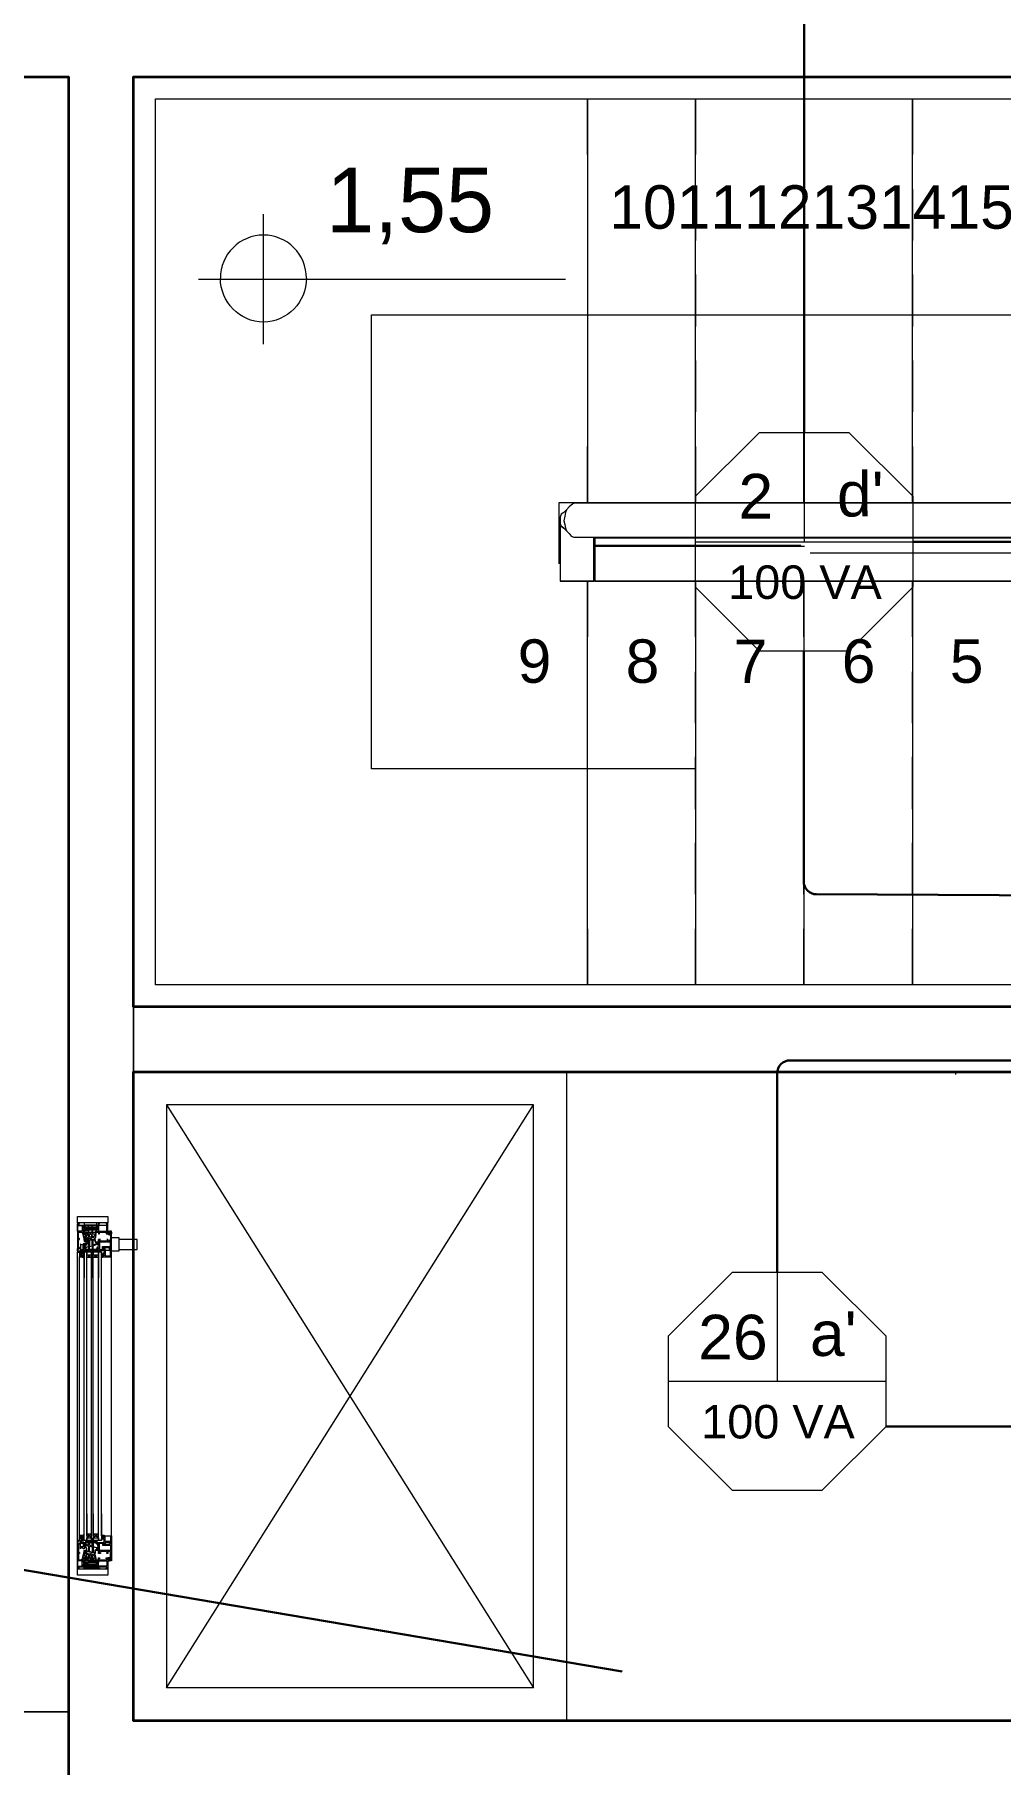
# Model space of a CAD drawing. Header units: millimetres. Extents: x -3501 to 2443, y -1417 to 2787.
# Drawn here: x -454.9 to -231.7, y 438.8 to 838.7 of the extents above; entities that cross this region are included whole.
import ezdxf

# ---------------------------------------------------------------- set-up
doc = ezdxf.new("R2010")
doc.units = ezdxf.units.MM
for name, color, linetype, lineweight in [('Eletroduto', 160, 'Continuous', 30), ('Pontos Elétricos', 1, 'Continuous', 20), ('TXT e CIRCUITOS', 7, 'Continuous', 30)]:
    doc.layers.add(name, color=color, linetype=linetype, lineweight=lineweight)
doc.layers.add('PDF_Geometry', color=7, linetype='Continuous')
doc.layers.add('Texto', color=7, linetype='Continuous')
doc.styles.add('estilo2', font='arial.ttf', dxfattribs={"height": 60})
doc.styles.add('PDF Arial', font='arial.ttf')
doc.styles.add('PDF Bahnschrift', font='bahnschrift.ttf')
doc.styles.add('txt 2mm', font='arial.ttf', dxfattribs={"height": 100})

# ---------------------------------------------------------------- blocks, each defined once
blk = doc.blocks.new('cx luz oct')
at = {"ltscale": 3}
blk.add_line((43508.7, 29483.7), (43508.7, 29288.7), dxfattribs=at)
blk.add_lwpolyline([(43589.5, 29093.7), (43703.7, 29207.9), (43703.7, 29369.5), (43589.5, 29483.7), (43428, 29483.7), (43313.7, 29369.5), (43313.7, 29207.9), (43428, 29093.7)], close=True, dxfattribs=at)
blk.add_lwpolyline([(43313.7, 29288.7), (43703.7, 29288.7)], dxfattribs=at)

msp = doc.modelspace()

# ---------------------------------------------------------------- linework, layer by layer
at = {"layer": 'Eletroduto'}
msp.add_lwpolyline([(-277.07, 746.67), (-277.07, 888.21), (-309.18, 929.98)], dxfattribs=at)
for points in [[(-122.08, 803.67), (-122.08, 724.5, -0.414214), (-125.08, 721.5), (-251.89, 721.5)], [(-77.27, 638.96), (-274.19, 640, -0.412664), (-277.17, 643), (-277.17, 696.32)], [(-258.14, 517), (-93.49, 517), (-9.99, 517, 0.34811), (-7.07, 519.31), (17.93, 625.7)], [(-283.31, 552.6), (-283.31, 598.61, -0.414214), (-280.31, 601.61), (-194.75, 601.61)]]:
    msp.add_lwpolyline(points, format="xyb", dxfattribs=at)
at = {"layer": 'PDF_Geometry', "lineweight": 35}
for points in [[(-512.1, 903.93), (-512.1, 844.04), (-512.1, 829.01), (-447.12, 829.01), (-447.12, 448.91), (-447.12, 434.09), (-142.15, 434.09), (-142.15, -165.91), (-127.12, -165.91), (37.96, -165.91), (37.96, -150.88), (-127.12, -150.88), (-127.12, 434.09), (372.77, 434.09), (372.77, -150.88), (332.77, -150.88), (317.96, -150.88), (317.96, -202.95), (317.96, -215.86), (374.89, -215.86), (387.8, -215.86), (387.8, -165.91), (387.8, -70.88)], [(387.8, 401.5), (387.8, 535.47), (372.77, 535.47), (372.77, 448.91), (37.96, 448.91), (37.96, 469.22), (22.93, 469.22), (22.93, 448.91), (-127.12, 448.91), (-127.12, 469.22), (-142.15, 469.22), (-142.15, 448.91), (-432.1, 448.91), (-432.1, 598.96), (-142.15, 598.96), (-142.15, 539.28), (-127.12, 539.28), (-127.12, 613.99), (-142.15, 613.99), (-432.1, 613.99), (-432.1, 829.01), (-106.8, 829.01), (-106.8, 844.04)]]:
    msp.add_lwpolyline(points, dxfattribs=at)
at = {"layer": 'PDF_Geometry', "color": 253, "lineweight": 18, "true_color": 0xaaaaaa}
for points in [[(-127.12, 829.01), (-127.12, 613.99), (-127.12, 598.96), (-142.15, 598.96), (-432.1, 598.96), (-432.1, 613.99), (-432.1, 598.96), (-432.1, 448.91), (-142.15, 448.91), (-142.15, 598.96), (-142.15, 448.91), (-432.1, 448.91), (-432.1, 598.96), (-142.15, 598.96)], [(-432.1, 613.99), (-127.12, 613.99), (-432.1, 613.99)]]:
    msp.add_lwpolyline(points, dxfattribs=at)
at = {"layer": 'PDF_Geometry', "lineweight": 18}
for points in [[(-127.12, 829.01), (-355.9, 829.01), (-432.1, 829.01), (-432.1, 636)], [(-227.02, 619.07), (-251.99, 619.07), (-277.17, 619.07), (-302.15, 619.07), (-323.31, 619.07), (-427.02, 619.07), (-427.02, 823.93), (-355.9, 823.93), (-327.12, 823.93), (-302.15, 823.93), (-277.17, 823.93), (-251.99, 823.93), (-227.02, 823.93)], [(-327.12, 811.02), (-327.12, 823.93), (-327.12, 730.6), (-327.12, 743.51)], [(-302.15, 743.51), (-302.15, 730.6), (-302.15, 823.93), (-302.15, 811.02)], [(-277.17, 743.51), (-277.17, 730.6), (-277.17, 823.93), (-277.17, 811.02)], [(-275.69, 718.96), (-127.12, 718.96), (-127.12, 724.04), (-126.7, 724.04), (-126.7, 729.12), (-127.12, 729.12), (-127.12, 823.93), (-127.12, 730.6)], [(-251.99, 743.51), (-251.99, 730.6), (-251.99, 823.93), (-251.99, 811.02)], [(-327.12, 802.98), (-327.12, 791.13)], [(-302.15, 802.98), (-302.15, 791.13)], [(-277.17, 802.98), (-277.17, 791.13)], [(-251.99, 802.98), (-251.99, 791.13)], [(-327.12, 783.3), (-327.12, 771.23)], [(-302.15, 783.3), (-302.15, 771.23)], [(-277.17, 783.3), (-277.17, 771.23)], [(-251.99, 783.3), (-251.99, 771.23)], [(-302.15, 669.01), (-327.12, 669.01), (-377.07, 669.01), (-377.07, 773.99), (-327.12, 773.99), (-302.15, 773.99), (-277.17, 773.99), (-251.99, 773.99), (-227.02, 773.99), (-202.04, 773.99), (-177.07, 773.99), (-152.1, 773.99), (-127.12, 773.99), (-52.2, 773.99)], [(-327.12, 763.4), (-327.12, 751.55)], [(-302.15, 763.4), (-302.15, 751.55)], [(-277.17, 763.4), (-277.17, 751.55)], [(-251.99, 763.4), (-251.99, 751.55)], [(-333.68, 716.42), (-333.68, 730.6), (-127.12, 730.6), (-127.12, 722.35), (-325.43, 722.35), (-325.43, 716.42)], [(-331.99, 728.91), (-332.62, 728.27), (-333.26, 727.85), (-333.47, 727.21), (-333.47, 726.37)], [(-127.12, 730.39), (-329.45, 730.39), (-330.3, 730.39), (-330.93, 729.96), (-331.35, 729.54), (-331.99, 728.91), (-332.2, 728.27), (-332.41, 727.43), (-332.62, 726.37), (-332.41, 725.52), (-332.2, 724.67), (-331.99, 724.04), (-331.35, 723.4), (-330.93, 722.77), (-330.3, 722.56), (-329.45, 722.56), (-127.12, 722.56)], [(-331.99, 724.04), (-332.62, 724.67), (-333.26, 725.1), (-333.47, 725.73), (-333.47, 726.37), (-333.47, 725.73), (-333.26, 725.1), (-332.62, 724.67), (-331.99, 724.04), (-332.62, 724.67), (-333.26, 725.1), (-333.47, 725.73), (-333.47, 726.37), (-333.47, 712.4)], [(-276.96, 720.44), (-325.43, 720.44), (-325.43, 720.02), (-325.43, 719.59), (-325.43, 718.96), (-325.43, 718.32), (-325.43, 717.48), (-325.43, 716.42), (-325.43, 715.57), (-325.43, 714.73), (-325.43, 714.09), (-325.43, 713.46), (-325.43, 712.82), (-325.43, 712.61), (-325.43, 712.4), (-127.12, 712.4), (-327.12, 712.4)], [(-325.64, 712.4), (-325.64, 722.56)], [(-277.81, 720.65), (-325.43, 720.65)], [(-327.12, 631.98), (-327.12, 619.07), (-327.12, 712.4), (-327.12, 699.49)], [(-302.15, 699.49), (-302.15, 712.4), (-302.15, 619.07), (-302.15, 631.98)], [(-277.17, 699.49), (-277.17, 712.4), (-277.17, 619.07), (-277.17, 631.98)], [(-251.99, 699.49), (-251.99, 712.4), (-251.99, 619.07), (-251.99, 631.98)], [(-327.12, 679.59), (-327.12, 691.45)], [(-302.15, 679.59), (-302.15, 691.45)], [(-277.17, 679.59), (-277.17, 691.45)], [(-251.99, 679.59), (-251.99, 691.45)], [(-327.12, 659.7), (-327.12, 671.76)], [(-302.15, 659.7), (-302.15, 671.76)], [(-277.17, 659.7), (-277.17, 671.76)], [(-251.99, 659.7), (-251.99, 671.76)], [(-327.12, 640.02), (-327.12, 651.87)], [(-302.15, 640.02), (-302.15, 651.87)], [(-277.17, 640.02), (-277.17, 651.87)], [(-251.99, 640.02), (-251.99, 651.87)], [(-432.1, 613.99), (-323.31, 613.99), (-127.12, 613.99), (-127.12, 619.07), (-152.1, 619.07), (-152.1, 631.98)], [(-308.29, 598.96), (-432.1, 598.96), (-331.99, 598.96), (-331.99, 448.91), (-432.1, 448.91), (-432.1, 530.6)], [(-269.98, 598.75), (-309.13, 598.75)], [(-265.75, 598.96), (-265.75, 598.75), (-265.75, 598.96), (-270.83, 598.96)], [(-242.04, 598.96), (-242.04, 598.32)], [(-424.48, 591.34), (-424.48, 456.53), (-339.61, 591.34), (-424.48, 591.34), (-339.61, 456.53), (-424.48, 456.53)], [(-339.61, 456.53), (-339.61, 591.34)], [(-444.16, 561.92), (-444.16, 561.92)], [(-443.31, 563.62), (-440.77, 563.62)], [(-437.81, 561.92), (-437.81, 561.92)], [(-437.81, 561.5), (-437.81, 561.5)], [(-437.6, 562.13), (-437.6, 562.13)], [(-437.6, 561.92), (-437.6, 561.92)], [(-437.6, 561.92), (-437.6, 561.92)], [(-437.6, 561.71), (-437.39, 561.71), (-437.6, 561.71)], [(-437.6, 561.5), (-437.6, 561.5)], [(-437.6, 561.5), (-437.6, 561.5)], [(-437.6, 561.29), (-437.6, 561.29)], [(-435.48, 557.9), (-431.25, 557.9), (-431.25, 560.23), (-435.48, 560.23)], [(-445.01, 490.6), (-445.01, 557.27)], [(-444.58, 491.66), (-444.58, 556.21)], [(-444.16, 556.63), (-443.95, 556.63), (-444.16, 556.63)], [(-442.89, 551.34), (-442.89, 557.27), (-443.52, 557.27), (-443.52, 551.34)], [(-443.52, 491.66), (-443.52, 556.21)], [(-443.1, 559.81), (-443.1, 559.81)], [(-443.1, 557.69), (-440.77, 557.69)], [(-441.83, 556), (-442.89, 556), (-442.89, 556.63), (-441.83, 556.63), (-441.83, 556), (-442.89, 556.63), (-441.83, 556.63), (-442.89, 556)], [(-442.89, 491.66), (-442.89, 556.21)], [(-442.25, 558.54), (-442.25, 558.54)], [(-442.25, 557.9), (-442.25, 557.9)], [(-441.41, 551.34), (-441.41, 557.27), (-441.83, 557.27), (-441.83, 551.34)], [(-441.83, 491.66), (-441.83, 556.21)], [(-441.62, 558.75), (-441.62, 558.75)], [(-441.62, 557.9), (-441.62, 557.9)], [(-440.14, 556), (-441.41, 556), (-441.41, 556.63), (-440.14, 556.63), (-440.14, 556), (-441.41, 556.63), (-440.14, 556.63), (-441.41, 556)], [(-441.41, 491.66), (-441.41, 556.21)], [(-439.5, 551.34), (-439.5, 557.27), (-440.14, 557.27), (-440.14, 551.34)], [(-440.14, 491.66), (-440.14, 556.21)], [(-439.5, 557.27), (-439.5, 557.27)], [(-439.5, 557.27), (-439.5, 557.27)], [(-439.5, 556.21), (-439.5, 556.21)], [(-439.5, 556.21), (-439.5, 556.21)], [(-439.5, 491.66), (-439.5, 556.21)], [(-439.29, 556.63), (-439.29, 556.63)], [(-439.29, 556.42), (-439.29, 556.42)], [(-439.29, 556.21), (-439.29, 556.21)], [(-439.08, 556.21), (-439.08, 556.21)], [(-438.87, 557.69), (-438.87, 557.69)], [(-438.87, 556.21), (-438.87, 556.21)], [(-438.87, 556.21), (-438.87, 556.21)], [(-437.17, 491.66), (-437.17, 556.21)], [(-442.89, 496.74), (-442.89, 490.6), (-443.52, 490.6), (-443.52, 496.74)], [(-441.41, 496.74), (-441.41, 490.6), (-441.83, 490.6), (-441.83, 496.74)], [(-439.5, 496.74), (-439.5, 490.6), (-440.14, 490.6), (-440.14, 496.74)], [(-441.83, 492.08), (-442.89, 492.08), (-442.89, 491.23), (-441.83, 491.23), (-441.83, 492.08), (-442.89, 491.23), (-441.83, 491.23), (-442.89, 492.08)], [(-440.14, 492.08), (-441.41, 492.08), (-441.41, 491.23), (-440.14, 491.23), (-440.14, 492.08), (-441.41, 491.23), (-440.14, 491.23), (-441.41, 492.08)], [(-444.16, 490.81), (-444.37, 490.81), (-444.16, 490.81)], [(-443.1, 490.18), (-440.77, 490.18)], [(-443.1, 488.27), (-443.1, 488.27)], [(-442.25, 489.54), (-442.25, 489.54)], [(-441.62, 489.33), (-441.62, 489.33)], [(-439.5, 491.87), (-439.5, 491.87)], [(-439.5, 491.87), (-439.5, 491.87)], [(-439.5, 491.87), (-439.5, 491.87)], [(-439.5, 490.81), (-439.5, 490.81)], [(-439.5, 490.81), (-439.5, 490.81)], [(-439.29, 491.66), (-439.29, 491.66)], [(-439.29, 491.66), (-439.29, 491.66)], [(-439.29, 491.45), (-439.29, 491.45)], [(-439.08, 491.66), (-439.08, 491.66)], [(-438.87, 491.87), (-438.87, 491.87)], [(-438.87, 491.66), (-438.87, 491.66)], [(-438.87, 490.18), (-438.87, 490.18)], [(-438.87, 489.96), (-438.87, 489.96)], [(-444.16, 486.16), (-444.16, 486.16)], [(-443.31, 484.46), (-440.77, 484.46)], [(-437.6, 486.16), (-437.6, 485.94), (-437.6, 486.16), (-437.39, 486.16), (-437.39, 486.37), (-437.39, 486.58), (-437.39, 486.37), (-437.6, 486.37), (-437.6, 486.58), (-437.81, 486.58), (-438.02, 486.58), (-438.02, 486.16), (-437.81, 485.94), (-437.6, 485.94)], [(-437.81, 486.58), (-437.81, 486.58)], [(-437.81, 486.16), (-437.81, 486.16)], [(-437.6, 486.58), (-437.6, 486.58)], [(-437.6, 486.58), (-437.6, 486.58)], [(-437.6, 486.58), (-437.6, 486.58)], [(-437.6, 485.94), (-437.6, 485.94)], [(-437.6, 485.94), (-437.6, 485.94)], [(-173.68, 434.09), (-447.12, 434.09), (-447.12, 431.98), (-447.12, 430.92), (-447.12, 430.07), (-447.12, 451.02), (-861.94, 451.02), (-447.12, 451.02)], [(-305.75, 448.91), (-142.15, 448.91)]]:
    msp.add_lwpolyline(points, dxfattribs=at)
for points in [[(-333.47, 712.4), (-333.26, 712.4), (-332.62, 712.4), (-331.99, 712.4), (-331.35, 712.4), (-330.51, 712.4), (-329.45, 712.4), (-328.6, 712.4), (-327.76, 712.4), (-327.12, 712.4), (-326.49, 712.4), (-325.85, 712.4), (-325.64, 712.4), (-325.85, 712.4), (-326.49, 712.4), (-327.12, 712.4), (-327.76, 712.4), (-328.6, 712.4), (-329.45, 712.4), (-330.51, 712.4), (-331.35, 712.4), (-331.99, 712.4), (-332.62, 712.4), (-333.26, 712.4)], [(-444.79, 561.92), (-443.52, 561.92), (-443.52, 562.13), (-443.74, 562.13), (-443.74, 562.56), (-443.52, 562.56), (-443.52, 562.77), (-443.52, 562.98), (-443.74, 562.98), (-443.74, 563.4), (-443.52, 563.19), (-443.52, 563.4), (-445.01, 563.4), (-445.01, 563.83), (-444.58, 563.83), (-444.79, 564.04), (-445.01, 564.04), (-445.01, 557.27), (-444.58, 557.27), (-444.58, 557.48), (-444.79, 557.48), (-445.01, 557.48), (-445.01, 558.11), (-444.79, 558.11), (-444.79, 557.9), (-444.58, 558.11), (-444.58, 558.32), (-444.79, 558.32), (-444.79, 560.23), (-444.58, 560.23), (-444.58, 560.44), (-444.79, 560.44), (-444.79, 561.5)], [(-440.56, 563.62), (-440.56, 564.04), (-440.77, 564.04), (-443.31, 564.04), (-443.52, 564.04), (-443.52, 563.62), (-443.31, 563.4), (-440.77, 563.4)], [(-440.14, 561.92), (-440.14, 561.5), (-439.93, 561.5), (-439.93, 561.71), (-440.14, 561.71), (-440.14, 561.92), (-439.08, 561.92), (-438.23, 561.92), (-438.23, 561.71), (-438.44, 561.71), (-438.44, 561.5), (-438.02, 561.5), (-438.02, 564.04), (-438.44, 564.04), (-438.44, 563.83), (-438.23, 563.83), (-438.23, 563.4), (-439.08, 563.4), (-440.14, 563.4), (-440.14, 563.83), (-439.93, 563.83), (-439.93, 564.04), (-440.14, 564.04), (-440.14, 563.4), (-440.56, 563.4), (-440.56, 563.19), (-440.35, 563.19), (-440.35, 563.4), (-440.14, 563.4), (-440.14, 562.98), (-440.35, 562.98), (-440.56, 562.98), (-440.56, 562.77), (-440.35, 562.77), (-440.56, 562.56), (-440.35, 562.56), (-440.14, 562.56), (-440.14, 562.13), (-440.35, 562.13), (-440.56, 562.13), (-440.56, 561.92)], [(-444.79, 562.13), (-445.01, 562.13), (-445.01, 563.4), (-444.79, 563.4), (-443.95, 563.4), (-443.95, 562.13)], [(-442.89, 559.81), (-442.89, 560.02), (-443.1, 560.23), (-443.1, 560.02), (-443.1, 559.81), (-443.1, 560.44), (-442.89, 561.29), (-442.68, 561.29), (-442.68, 561.5), (-442.89, 561.5), (-442.89, 561.71), (-442.89, 561.92), (-443.1, 561.92), (-443.31, 561.71), (-443.31, 561.5), (-443.1, 561.5), (-443.52, 561.5), (-443.74, 561.5), (-443.95, 561.92), (-444.16, 561.92), (-443.95, 561.92), (-443.52, 560.02), (-443.52, 559.81), (-443.1, 559.59)], [(-443.52, 562.98), (-443.74, 562.98), (-443.74, 563.19), (-443.74, 563.4), (-443.52, 563.19), (-443.31, 563.4), (-440.77, 563.4), (-440.56, 563.19), (-440.35, 563.19), (-440.35, 563.4), (-440.14, 563.19), (-440.14, 562.98), (-440.35, 562.98), (-440.56, 562.98)], [(-443.52, 562.56), (-443.74, 562.56), (-443.74, 562.13), (-443.52, 562.13), (-443.31, 561.92), (-443.31, 561.5), (-443.1, 561.5), (-443.31, 561.5), (-443.31, 561.92), (-442.89, 561.92), (-442.89, 561.5), (-442.68, 561.5), (-442.47, 561.5), (-442.68, 561.5), (-442.68, 561.92), (-440.77, 561.92), (-440.77, 561.5), (-440.98, 561.5), (-440.77, 561.5), (-440.77, 561.92), (-440.56, 562.13), (-440.35, 562.13), (-440.14, 562.13), (-440.14, 562.56), (-440.35, 562.56), (-440.56, 562.56)], [(-443.74, 561.29), (-443.74, 560.86), (-443.52, 560.86), (-443.31, 560.65), (-443.1, 561.29), (-443.31, 561.29)], [(-440.56, 562.77), (-440.56, 562.56), (-440.77, 562.56), (-443.31, 562.56), (-443.52, 562.56), (-443.52, 562.77), (-443.31, 562.98), (-440.77, 562.98)], [(-443.31, 560.44), (-443.31, 559.81), (-443.31, 560.02), (-443.52, 560.02), (-443.52, 560.44), (-443.52, 560.65)], [(-442.89, 559.38), (-443.1, 558.96), (-443.31, 558.96), (-443.52, 558.96), (-443.52, 558.11), (-443.52, 557.9), (-443.31, 558.11), (-443.1, 558.11), (-443.1, 557.9), (-443.1, 557.69), (-440.77, 557.69), (-440.56, 557.9), (-440.56, 558.11), (-440.35, 558.11), (-440.35, 557.9), (-440.14, 557.9), (-440.14, 558.11), (-440.14, 558.32), (-440.35, 558.32), (-440.56, 558.32), (-440.56, 558.11), (-440.77, 557.9), (-441.41, 557.9), (-441.41, 558.75), (-440.35, 559.17), (-440.14, 558.96), (-440.14, 559.17), (-440.14, 559.38), (-440.35, 559.38), (-440.56, 559.38), (-440.56, 559.59), (-440.77, 559.59), (-440.98, 559.81), (-440.98, 560.23), (-442.89, 560.02), (-442.89, 559.81)], [(-442.47, 563.4), (-443.31, 563.4), (-443.31, 563.19), (-443.31, 562.98), (-442.47, 562.98), (-442.47, 563.19)], [(-442.47, 562.13), (-442.47, 561.92), (-443.31, 561.92), (-443.31, 562.13), (-443.31, 562.35), (-442.47, 562.35)], [(-442.47, 559.81), (-442.47, 560.02), (-442.89, 559.81), (-442.89, 559.38), (-442.89, 559.17), (-443.1, 558.75), (-443.31, 558.54), (-443.31, 558.32), (-442.47, 558.54)], [(-440.98, 561.5), (-440.77, 561.29), (-440.98, 560.44), (-441.2, 560.44), (-441.2, 560.65), (-441.83, 560.65), (-441.83, 560.44), (-442.04, 560.44), (-442.04, 560.23), (-442.04, 560.44), (-443.1, 560.23), (-443.1, 560.44), (-442.68, 560.65), (-442.47, 560.65), (-442.47, 561.08), (-442.68, 561.29), (-442.68, 561.5), (-442.25, 561.5), (-442.04, 561.5), (-442.04, 561.92), (-441.83, 561.92), (-441.83, 561.71), (-441.41, 561.71), (-441.41, 561.92), (-441.2, 561.92), (-440.98, 561.92), (-440.77, 561.71), (-440.77, 561.5)], [(-443.1, 561.71), (-443.1, 561.5), (-442.89, 561.5), (-442.89, 561.71)], [(-441.62, 563.19), (-441.62, 562.98), (-442.47, 562.98), (-442.47, 563.19), (-442.47, 563.4), (-441.62, 563.4)], [(-441.62, 562.35), (-442.47, 562.35), (-442.47, 562.13), (-442.47, 561.92), (-441.62, 561.92), (-441.62, 562.13)], [(-442.04, 561.5), (-441.83, 561.29), (-441.83, 560.86), (-442.25, 560.65), (-442.25, 560.86), (-442.25, 561.08), (-442.25, 561.29)], [(-442.25, 558.75), (-442.25, 558.54), (-441.62, 558.75), (-441.62, 558.96), (-441.62, 560.02), (-442.25, 560.02), (-442.25, 559.81)], [(-441.62, 563.4), (-441.41, 563.4), (-440.77, 563.4), (-440.56, 563.19), (-440.77, 562.98), (-441.41, 562.98), (-441.62, 563.19)], [(-441.62, 562.13), (-441.41, 561.92), (-440.77, 561.92), (-440.77, 562.13), (-440.56, 562.35), (-440.77, 562.35), (-441.41, 562.35), (-441.62, 562.35)], [(-441.62, 561.5), (-441.2, 561.5), (-440.98, 561.29), (-440.98, 561.08), (-441.2, 561.08), (-441.2, 560.86), (-441.41, 560.86), (-441.62, 560.86), (-441.62, 561.29)], [(-441.41, 560.02), (-440.98, 560.23), (-440.98, 559.81), (-440.98, 559.59), (-440.77, 559.59), (-440.56, 559.17), (-441.41, 558.96)], [(-439.29, 557.69), (-439.08, 557.69), (-438.87, 557.9), (-439.08, 557.9), (-439.08, 558.32), (-438.23, 558.32), (-437.39, 558.32), (-437.39, 557.9), (-437.6, 557.9), (-437.6, 557.69), (-437.17, 557.69), (-437.17, 561.92), (-437.17, 562.13), (-437.6, 562.13), (-437.6, 561.92), (-437.39, 561.92), (-437.17, 561.92), (-437.17, 561.5), (-437.39, 561.5), (-437.6, 561.5), (-437.6, 561.29), (-437.39, 561.29), (-437.39, 559.81), (-437.39, 560.02), (-437.6, 560.02), (-437.6, 559.81), (-437.81, 559.81), (-438.02, 559.81), (-438.02, 560.23), (-438.23, 560.23), (-438.02, 560.23), (-438.02, 559.81), (-438.23, 559.81), (-438.44, 559.81), (-439.71, 559.81), (-439.93, 559.81), (-440.14, 559.81), (-440.14, 560.23), (-439.71, 560.23), (-440.14, 560.23), (-440.14, 559.81), (-440.14, 559.59), (-440.56, 559.59), (-440.56, 559.38), (-440.35, 559.38), (-440.14, 559.59), (-440.14, 559.38), (-440.14, 559.17), (-440.14, 558.96), (-440.35, 559.17), (-440.35, 558.96), (-440.14, 558.75), (-440.35, 558.54), (-440.35, 558.32), (-440.14, 558.32), (-440.14, 557.9), (-440.35, 558.11), (-440.56, 558.11), (-440.56, 557.9), (-440.56, 557.69)], [(-440.14, 563.4), (-440.14, 562.13), (-438.23, 562.13), (-438.23, 563.4)], [(-438.02, 561.5), (-438.02, 561.92), (-437.81, 562.13), (-437.6, 562.13), (-437.6, 561.92), (-437.39, 561.92), (-437.39, 561.71), (-437.39, 561.5), (-437.6, 561.5), (-437.6, 561.29), (-437.81, 561.29)], [(-437.81, 561.71), (-437.81, 561.5), (-437.6, 561.5), (-437.6, 561.92), (-437.81, 561.92)], [(-435.48, 557.48), (-437.17, 557.48), (-437.17, 560.65), (-435.48, 560.65)], [(-443.52, 556), (-443.74, 556.21), (-443.95, 556.42), (-443.95, 557.05), (-443.95, 556.84), (-444.16, 556.84), (-444.16, 556.63), (-444.16, 556.42), (-443.95, 556.42), (-443.95, 556.21), (-444.37, 556.21), (-444.37, 556.42), (-444.37, 557.05), (-444.16, 557.05), (-444.16, 557.27), (-444.37, 557.27), (-444.37, 557.69), (-444.58, 557.27), (-444.58, 556.21), (-444.37, 556.21), (-444.16, 556.21), (-443.74, 556)], [(-443.1, 559.17), (-443.52, 559.17), (-443.74, 559.17), (-443.74, 558.96), (-443.95, 558.96), (-444.16, 558.96), (-444.37, 559.17), (-444.37, 557.27), (-444.37, 557.48), (-444.16, 557.27), (-444.16, 557.05), (-444.37, 556.84), (-444.37, 557.05), (-444.37, 556.42), (-444.37, 556.21), (-443.95, 556.21), (-443.95, 556.42), (-444.16, 556.42), (-444.37, 556.42), (-444.37, 556.84), (-444.16, 556.84), (-443.95, 556.84), (-443.95, 557.27), (-443.95, 557.48), (-444.16, 557.48), (-444.16, 557.69), (-444.16, 557.9), (-443.74, 557.9), (-443.74, 557.69), (-443.1, 557.69), (-443.1, 557.9), (-443.31, 558.11), (-443.52, 557.9), (-443.52, 558.96), (-443.31, 558.96)], [(-443.74, 558.96), (-444.37, 558.96), (-444.37, 557.9), (-443.74, 557.9)], [(-444.16, 557.05), (-444.16, 557.27), (-444.37, 557.27), (-444.37, 557.05)], [(-443.52, 557.05), (-443.74, 556.84), (-443.52, 556.63), (-443.74, 556.63), (-443.74, 556.42), (-443.52, 556.42), (-443.74, 556.21), (-443.95, 556.42), (-443.95, 557.05), (-443.74, 557.69), (-443.74, 557.05)], [(-442.47, 557.9), (-442.89, 557.9), (-443.1, 557.9), (-443.1, 558.11), (-443.1, 558.32), (-442.47, 558.54), (-442.47, 558.32)], [(-443.1, 557.48), (-442.89, 557.48), (-442.89, 557.69), (-442.68, 557.69), (-442.68, 557.48), (-442.47, 557.48), (-442.47, 557.69), (-442.25, 557.69), (-442.25, 557.48), (-442.04, 557.48), (-442.04, 557.69), (-441.83, 557.69), (-441.62, 557.48), (-441.41, 557.48), (-441.41, 557.69), (-441.2, 557.48), (-440.98, 557.48), (-440.98, 557.69), (-440.77, 557.48), (-440.56, 557.48), (-440.56, 557.69), (-443.1, 557.69)], [(-442.89, 556.63), (-441.83, 556.63), (-441.83, 557.27), (-442.89, 557.27)], [(-442.25, 557.9), (-442.25, 558.54), (-441.62, 558.75), (-441.62, 557.9)], [(-441.41, 556.63), (-440.14, 556.63), (-440.14, 557.27), (-441.41, 557.27)], [(-438.44, 559.59), (-439.71, 559.59), (-439.71, 559.81), (-439.93, 559.59), (-439.93, 557.9), (-439.29, 557.9), (-439.29, 558.32), (-439.29, 558.54), (-437.39, 558.54), (-437.39, 559.59), (-438.23, 559.59), (-438.23, 559.81)], [(-438.87, 556.63), (-439.29, 556.84), (-439.5, 557.27), (-439.5, 556.84), (-439.29, 556.63), (-439.5, 556.42), (-439.5, 556.21), (-439.5, 556), (-438.87, 556.21), (-439.08, 556.21), (-439.08, 556.42), (-439.08, 556.63)], [(-439.29, 556.42), (-439.29, 556.21), (-439.5, 556.21), (-439.5, 556.42), (-439.29, 556.63)], [(-438.66, 558.11), (-438.87, 558.32), (-438.87, 558.11), (-439.08, 558.11), (-438.87, 558.11), (-438.87, 557.69), (-438.87, 556.84), (-438.87, 557.05), (-439.08, 557.05), (-438.87, 556.42), (-439.08, 556.42), (-439.08, 556.21), (-437.17, 556.21), (-437.17, 556.42), (-437.17, 557.69), (-437.39, 557.69), (-437.6, 557.69), (-437.6, 558.11), (-437.6, 557.9), (-437.81, 557.69), (-438.66, 557.69), (-438.66, 557.9)], [(-439.08, 557.9), (-438.87, 557.9), (-438.87, 558.11), (-438.87, 557.69)], [(-438.66, 556.63), (-438.66, 556.42), (-437.39, 556.42), (-437.39, 557.48), (-437.39, 557.69), (-437.6, 557.69), (-437.81, 557.69), (-438.66, 557.69)], [(-443.52, 492.08), (-443.74, 491.66), (-443.95, 491.66), (-443.95, 490.81), (-443.95, 491.02), (-443.95, 491.23), (-444.16, 491.23), (-444.16, 491.45), (-444.16, 491.66), (-444.16, 491.45), (-443.95, 491.45), (-443.95, 491.66), (-444.37, 491.66), (-444.37, 491.02), (-444.16, 491.02), (-444.16, 490.81), (-444.16, 490.6), (-444.37, 490.6), (-444.37, 490.39), (-444.58, 490.6), (-444.58, 491.66), (-444.37, 491.87), (-444.16, 491.87), (-443.74, 491.87)], [(-444.79, 486.16), (-443.52, 486.16), (-443.52, 485.94), (-443.52, 485.73), (-443.74, 485.94), (-443.74, 485.52), (-443.52, 485.52), (-443.52, 485.31), (-443.52, 485.1), (-443.74, 485.1), (-443.74, 484.67), (-443.52, 484.67), (-443.52, 484.46), (-445.01, 484.46), (-445.01, 484.25), (-444.58, 484.25), (-444.79, 484.04), (-445.01, 484.04), (-445.01, 490.6), (-444.58, 490.6), (-444.79, 490.39), (-444.79, 490.6), (-445.01, 490.6), (-445.01, 489.96), (-444.79, 489.96), (-444.58, 489.96), (-444.58, 489.75), (-444.79, 489.75), (-444.79, 487.64), (-444.79, 487.85), (-444.58, 487.85), (-444.58, 487.64), (-444.79, 487.64), (-444.79, 487.43), (-444.79, 486.58)], [(-443.1, 488.91), (-443.52, 488.91), (-443.52, 488.69), (-443.74, 488.69), (-443.74, 488.91), (-443.95, 488.91), (-444.16, 488.91), (-444.37, 488.91), (-444.37, 488.69), (-444.37, 488.91), (-444.37, 490.6), (-444.16, 490.6), (-444.16, 490.81), (-444.16, 491.02), (-444.37, 491.02), (-444.37, 491.66), (-443.95, 491.66), (-444.16, 491.45), (-444.16, 491.66), (-444.37, 491.66), (-444.37, 491.23), (-444.16, 491.02), (-444.16, 491.23), (-443.95, 491.02), (-443.95, 490.81), (-443.95, 490.6), (-444.16, 490.6), (-444.16, 490.39), (-444.16, 490.18), (-443.74, 490.18), (-443.1, 490.18), (-443.31, 489.96), (-443.52, 489.96), (-443.52, 489.12), (-443.31, 489.12)], [(-443.74, 489.12), (-444.37, 489.12), (-444.37, 489.96), (-443.74, 489.96)], [(-444.16, 491.23), (-444.16, 491.45), (-443.95, 491.45), (-443.95, 491.23)], [(-442.89, 488.27), (-442.89, 488.06), (-442.89, 487.85), (-443.1, 487.85), (-443.1, 488.06), (-443.1, 488.27), (-443.1, 487.64), (-442.89, 486.79), (-442.68, 486.79), (-442.68, 486.58), (-442.89, 486.58), (-442.89, 486.37), (-442.89, 486.16), (-443.1, 486.16), (-443.31, 486.37), (-443.1, 486.37), (-443.1, 486.58), (-443.52, 486.58), (-443.74, 486.37), (-443.95, 486.16), (-444.16, 486.16), (-443.95, 486.16), (-443.52, 488.06), (-443.52, 488.27), (-443.1, 488.48)], [(-443.52, 491.02), (-443.74, 491.02), (-443.74, 491.23), (-443.52, 491.23), (-443.52, 491.45), (-443.74, 491.45), (-443.52, 491.66), (-443.74, 491.87), (-443.74, 491.66), (-443.95, 491.66), (-443.95, 491.02), (-443.95, 490.81), (-443.74, 490.18), (-443.74, 490.81)], [(-442.89, 488.69), (-443.1, 489.12), (-443.31, 489.12), (-443.52, 489.12), (-443.52, 489.96), (-443.31, 489.96), (-443.1, 489.96), (-443.1, 490.18), (-440.77, 490.18), (-440.56, 490.18), (-440.56, 489.96), (-440.35, 489.96), (-440.14, 489.96), (-440.14, 489.54), (-440.35, 489.54), (-440.35, 489.75), (-440.56, 489.75), (-440.77, 489.96), (-440.77, 490.18), (-441.41, 490.18), (-441.41, 489.96), (-441.41, 489.33), (-441.41, 489.12), (-440.35, 488.91), (-440.14, 488.91), (-440.14, 488.48), (-440.35, 488.48), (-440.35, 488.69), (-440.56, 488.69), (-440.56, 488.27), (-440.77, 488.27), (-440.98, 488.27), (-440.98, 487.85), (-440.98, 487.64), (-442.89, 488.06)], [(-443.31, 487.43), (-443.31, 488.06), (-443.52, 488.06), (-443.52, 487.43)], [(-442.47, 488.06), (-442.89, 488.06), (-442.89, 488.27), (-442.89, 488.69), (-443.1, 489.33), (-443.31, 489.33), (-443.31, 489.75), (-442.47, 489.33)], [(-443.1, 490.6), (-442.89, 490.6), (-442.89, 490.39), (-442.68, 490.39), (-442.68, 490.6), (-442.47, 490.6), (-442.47, 490.39), (-442.25, 490.39), (-442.25, 490.6), (-442.04, 490.6), (-442.04, 490.39), (-441.83, 490.39), (-441.62, 490.39), (-441.62, 490.6), (-441.41, 490.6), (-441.41, 490.39), (-441.2, 490.39), (-441.2, 490.6), (-440.98, 490.6), (-440.98, 490.39), (-440.77, 490.39), (-440.77, 490.6), (-440.56, 490.6), (-440.56, 490.18), (-443.1, 490.18)], [(-442.47, 489.96), (-442.47, 490.18), (-442.89, 490.18), (-443.1, 490.18), (-443.1, 489.75), (-442.47, 489.54)], [(-442.89, 491.23), (-441.83, 491.23), (-441.83, 490.6), (-442.89, 490.6)], [(-442.25, 489.96), (-442.25, 489.54), (-441.62, 489.33), (-441.62, 489.96), (-441.62, 490.18), (-442.25, 490.18)], [(-442.25, 489.33), (-441.62, 489.12), (-441.62, 488.06), (-441.62, 487.85), (-442.25, 488.06)], [(-441.41, 491.23), (-440.14, 491.23), (-440.14, 490.6), (-441.41, 490.6)], [(-441.41, 487.85), (-440.98, 487.85), (-440.98, 488.27), (-440.98, 488.48), (-440.77, 488.48), (-440.56, 488.69), (-440.56, 488.91), (-441.41, 489.12)], [(-439.29, 490.18), (-439.08, 490.18), (-438.87, 489.96), (-439.08, 489.96), (-439.08, 489.75), (-438.23, 489.75), (-437.39, 489.75), (-437.39, 489.96), (-437.6, 489.96), (-437.6, 490.18), (-437.17, 490.18), (-437.17, 485.94), (-437.6, 485.94), (-437.6, 486.16), (-437.39, 486.16), (-437.17, 486.16), (-437.17, 486.58), (-437.39, 486.58), (-437.39, 486.37), (-437.6, 486.58), (-437.6, 486.79), (-437.39, 486.79), (-437.39, 486.58), (-437.39, 488.06), (-437.6, 488.06), (-437.81, 488.06), (-438.02, 488.06), (-438.02, 487.85), (-438.02, 487.64), (-438.23, 487.64), (-438.23, 487.85), (-438.02, 487.85), (-438.02, 488.06), (-438.23, 488.06), (-438.23, 488.27), (-438.44, 488.06), (-439.71, 488.06), (-439.71, 488.27), (-439.93, 488.06), (-440.14, 488.06), (-440.14, 487.85), (-439.71, 487.85), (-439.71, 487.64), (-440.14, 487.64), (-440.14, 487.85), (-440.14, 488.27), (-440.56, 488.27), (-440.56, 488.48), (-440.35, 488.69), (-440.14, 488.48), (-440.14, 488.91), (-440.35, 488.91), (-440.35, 489.12), (-440.14, 489.12), (-440.14, 489.33), (-440.35, 489.33), (-440.35, 489.54), (-440.35, 489.75), (-440.14, 489.54), (-440.14, 489.96), (-440.35, 489.96), (-440.56, 489.96), (-440.56, 490.18)], [(-438.44, 488.27), (-439.71, 488.27), (-439.93, 488.27), (-439.93, 489.96), (-439.29, 489.96), (-439.29, 489.54), (-437.39, 489.54), (-437.39, 488.27), (-438.23, 488.27)], [(-439.5, 491.87), (-439.5, 491.66), (-439.29, 491.45), (-439.29, 491.66)], [(-438.87, 491.87), (-438.87, 491.66), (-439.08, 491.66), (-439.08, 491.45), (-438.87, 491.45), (-439.29, 491.02), (-439.5, 490.81), (-439.5, 491.02), (-439.29, 491.23), (-439.29, 491.45), (-439.5, 491.66), (-439.5, 491.87)], [(-438.66, 489.96), (-438.66, 489.75), (-438.87, 489.75), (-439.08, 489.96), (-438.87, 489.96), (-438.87, 490.18), (-438.87, 491.02), (-439.08, 490.81), (-439.08, 491.02), (-438.87, 491.45), (-439.08, 491.45), (-439.08, 491.66), (-437.17, 491.66), (-437.17, 490.18), (-437.39, 490.18), (-437.6, 490.18), (-437.6, 489.96), (-437.6, 490.18), (-437.81, 490.18), (-438.66, 490.18)], [(-439.08, 490.18), (-438.87, 489.96), (-438.87, 490.18)], [(-438.66, 491.45), (-438.66, 491.66), (-437.39, 491.66), (-437.39, 490.39), (-437.6, 490.39), (-437.81, 490.39), (-438.66, 490.39)], [(-444.79, 485.94), (-445.01, 485.94), (-445.01, 484.67), (-444.79, 484.67), (-443.95, 484.67), (-443.95, 485.94)], [(-443.74, 486.79), (-443.74, 487.21), (-443.52, 487.21), (-443.31, 487.21), (-443.1, 486.79), (-443.31, 486.79)], [(-443.52, 485.52), (-443.74, 485.52), (-443.74, 485.73), (-443.74, 485.94), (-443.52, 485.73), (-443.31, 485.94), (-443.31, 486.16), (-443.31, 486.58), (-443.1, 486.58), (-443.1, 486.37), (-443.31, 486.37), (-443.31, 486.16), (-442.89, 486.16), (-442.89, 486.37), (-442.89, 486.58), (-442.68, 486.58), (-442.47, 486.58), (-442.47, 486.37), (-442.68, 486.37), (-442.68, 486.16), (-440.77, 486.16), (-440.77, 486.37), (-440.98, 486.37), (-440.98, 486.58), (-440.77, 486.58), (-440.77, 486.16), (-440.77, 485.94), (-440.56, 485.73), (-440.35, 485.73), (-440.35, 485.94), (-440.14, 485.73), (-440.14, 485.52), (-440.35, 485.52), (-440.56, 485.52)], [(-443.52, 485.1), (-443.74, 485.1), (-443.74, 484.67), (-443.52, 484.67), (-443.52, 484.89), (-443.52, 484.67), (-443.31, 484.46), (-440.77, 484.46), (-440.56, 484.67), (-440.56, 484.89), (-440.35, 484.67), (-440.14, 484.67), (-440.14, 485.1), (-440.35, 485.1), (-440.56, 485.1)], [(-440.56, 485.1), (-440.56, 485.31), (-440.77, 485.52), (-443.31, 485.52), (-443.52, 485.31), (-443.52, 485.1), (-443.31, 485.1), (-440.77, 485.1)], [(-440.56, 484.46), (-440.56, 484.04), (-440.77, 484.04), (-443.31, 484.04), (-443.52, 484.04), (-443.52, 484.46), (-443.31, 484.46), (-440.77, 484.46)], [(-442.47, 485.94), (-443.31, 485.94), (-443.31, 485.73), (-443.31, 485.52), (-442.47, 485.52), (-442.47, 485.73)], [(-442.47, 484.67), (-443.31, 484.67), (-443.31, 484.89), (-442.47, 484.89)], [(-440.98, 486.58), (-440.77, 486.79), (-440.98, 487.43), (-441.2, 487.43), (-441.2, 487.21), (-441.83, 487.43), (-442.04, 487.64), (-442.04, 487.43), (-443.1, 487.64), (-443.1, 487.43), (-442.68, 487.43), (-442.47, 487.21), (-442.47, 486.79), (-442.68, 486.79), (-442.68, 486.58), (-442.25, 486.58), (-442.04, 486.37), (-442.04, 486.16), (-441.83, 486.16), (-441.83, 486.37), (-441.41, 486.37), (-441.41, 486.16), (-441.2, 486.16), (-440.98, 486.16), (-440.77, 486.16), (-440.77, 486.37), (-440.98, 486.37)], [(-443.1, 486.37), (-443.1, 486.58), (-442.89, 486.58), (-442.89, 486.37), (-443.1, 486.16)], [(-441.62, 485.73), (-441.62, 485.52), (-442.47, 485.52), (-442.47, 485.73), (-442.47, 485.94), (-441.62, 485.94)], [(-441.62, 484.89), (-442.47, 484.89), (-442.47, 484.67), (-441.62, 484.67)], [(-442.04, 486.58), (-441.83, 486.58), (-441.83, 487), (-441.83, 487.21), (-442.25, 487.21), (-442.25, 486.79)], [(-441.62, 486.58), (-441.2, 486.58), (-440.98, 486.79), (-441.2, 487), (-441.41, 487.21), (-441.62, 487)], [(-441.62, 485.94), (-441.41, 485.94), (-440.77, 485.94), (-440.56, 485.73), (-440.77, 485.52), (-441.41, 485.52), (-441.62, 485.73)], [(-441.62, 484.67), (-441.41, 484.67), (-440.77, 484.67), (-440.56, 484.89), (-440.77, 484.89), (-441.41, 484.89), (-441.62, 484.89)], [(-440.14, 486.16), (-440.14, 486.58), (-439.93, 486.58), (-439.93, 486.37), (-440.14, 486.37), (-440.14, 486.16), (-439.08, 486.16), (-439.08, 485.94), (-439.08, 486.16), (-438.23, 486.16), (-438.23, 486.37), (-438.44, 486.37), (-438.44, 486.58), (-438.02, 486.58), (-438.02, 484.04), (-438.44, 484.04), (-438.44, 484.25), (-438.23, 484.25), (-438.23, 484.46), (-439.08, 484.46), (-440.14, 484.46), (-440.14, 484.25), (-439.93, 484.25), (-439.93, 484.04), (-440.14, 484.04), (-440.14, 484.46), (-440.56, 484.46), (-440.56, 484.67), (-440.35, 484.67), (-440.14, 484.67), (-440.14, 485.1), (-440.35, 485.1), (-440.56, 485.1), (-440.35, 485.31), (-440.56, 485.31), (-440.56, 485.52), (-440.35, 485.52), (-440.14, 485.52), (-440.14, 485.94), (-440.35, 485.94), (-440.35, 485.73), (-440.56, 485.73), (-440.56, 485.94), (-440.56, 486.16)], [(-440.14, 484.67), (-440.14, 485.94), (-438.23, 485.94), (-438.23, 484.67)], [(-437.81, 486.58), (-437.6, 486.58), (-437.6, 486.16), (-437.81, 486.16), (-437.81, 486.37)], [(-437.6, 486.16), (-437.39, 486.16), (-437.39, 486.37), (-437.6, 486.37)]]:
    msp.add_lwpolyline(points, close=True, dxfattribs=at)
at = {"layer": 'PDF_Geometry', "color": 55, "lineweight": 18, "true_color": 0xafaf3c}
for points in [[(-445.01, 565.52), (-438.02, 565.52), (-438.02, 564.04), (-445.01, 564.04)], [(-445.01, 484.04), (-438.02, 484.04), (-438.02, 482.56), (-445.01, 482.56)]]:
    msp.add_lwpolyline(points, close=True, dxfattribs=at)
at = {"layer": 'Texto', "lineweight": 9}
for points in [[(-402.04, 767.21), (-402.04, 797.27)], [(-417.07, 782.24), (-332.2, 782.24)]]:
    msp.add_lwpolyline(points, dxfattribs=at)
msp.add_lwpolyline([(-392.1, 782.45, 0.414894), (-402.04, 792.4, 0.414894), (-411.99, 782.45)], format="xyb", dxfattribs=at)
for points in [[(-402.04, 772.29), (-407.55, 772.29), (-411.99, 776.95), (-411.99, 782.45)], [(-392.1, 782.45), (-392.1, 776.95), (-396.54, 772.29), (-402.04, 772.29)]]:
    msp.add_open_spline(points, degree=3, dxfattribs=at)
at = {"layer": 'TXT e CIRCUITOS'}
msp.add_line((-498.61, 490.74), (-319.12, 460.34), dxfattribs=at)

# ---------------------------------------------------------------- block references
at = {"layer": 'Pontos Elétricos', "xscale": 0.1291005291005304, "yscale": 0.1291005291005304, "zscale": 0.1291005291005304}
for p in [(-5894.07, -3059.69), (-5900.31, -3253.76)]:
    msp.add_blockref('cx luz oct', p, dxfattribs=at)

# ---------------------------------------------------------------- texts
at = {"layer": 'Texto', "attachment_point": 4}
for s, insert, char_height, style in [('1,55', (-387.53, 799.13), 14.898, 'PDF Bahnschrift'), ('101112131415161718', (-322.12, 798.82), 10.0346, 'PDF Arial'), ('9', (-343.29, 693.84), 10.03, 'PDF Arial'), ('8', (-318.32, 693.84), 10.03, 'PDF Arial'), ('7', (-293.35, 693.84), 10.03, 'PDF Arial'), ('6', (-268.37, 693.84), 10.03, 'PDF Arial'), ('5', (-243.4, 693.84), 10.03, 'PDF Arial')]:
    msp.add_mtext(s, dxfattribs=dict(at, insert=insert, char_height=char_height, style=style))
at = {"layer": 'TXT e CIRCUITOS', "ltscale": 3, "attachment_point": 1}
for s, width, gutter_width, insert, char_height, style in [('2', 19.6112, 51.64, (-292.25, 737.2), 10.33, 'txt 2mm'), ("d'", 19.6112, 51.64, (-269.47, 737.67), 10.328, 'txt 2mm'), ('100 VA', 42.6066, 38.73, (-294.61, 716.03), 7.746, 'estilo2'), ('26', 19.6112, 51.64, (-301.54, 542.79), 10.328, 'txt 2mm'), ("a'", 19.6112, 51.64, (-275.71, 543.6), 10.328, 'txt 2mm'), ('100 VA', 42.6066, 38.73, (-300.85, 521.95), 7.746, 'estilo2')]:
    msp.add_mtext_dynamic_manual_height_columns(s, width=width, gutter_width=gutter_width, heights=[0], dxfattribs=dict(at, insert=insert, char_height=char_height, style=style))

doc.saveas('drawing.dxf')
